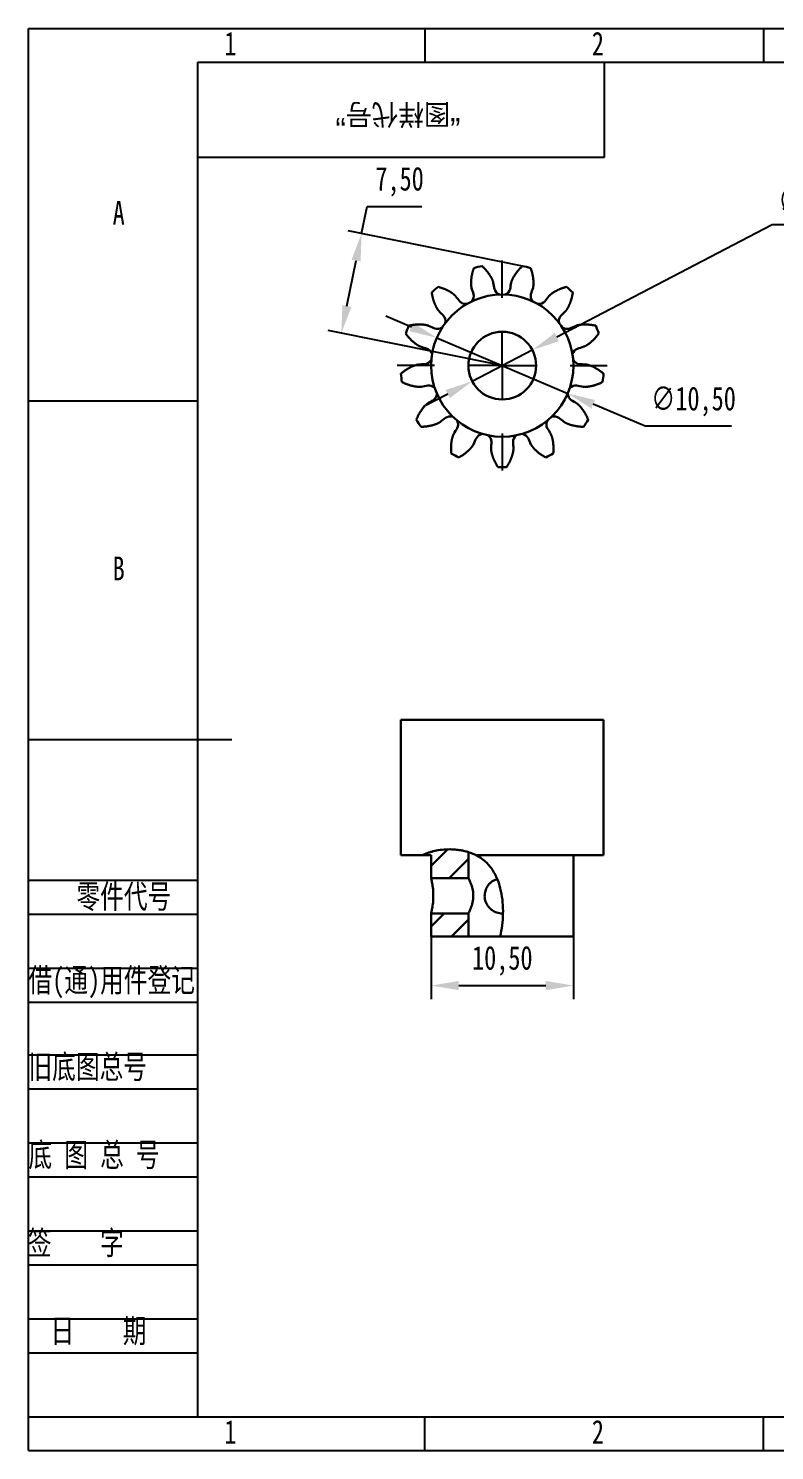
# Model space of a CAD drawing. Header units: millimetres. Extents: x 0 to 297, y 0 to 210.
# Drawn here: x 0 to 110.1, y 0 to 210 of the extents above; entities that cross this region are included whole.
import ezdxf

# ---------------------------------------------------------------- set-up
doc = ezdxf.new("R2010")
doc.units = ezdxf.units.MM
doc.header["$PDSIZE"] = -1
doc.layers.add('图框', color=7, linetype='Continuous')
doc.layers.add('粗实线层', color=7, linetype='Continuous', lineweight=25)
doc.styles.add('SLDTEXTSTYLE0', font='txt.shx', dxfattribs={"bigfont": 'bigfont'})
doc.styles.add('SLDTEXTSTYLE1', font='hyswlongfangsong.ttf', dxfattribs={"bigfont": 'bigfont'})
doc.styles.add('SLDTEXTSTYLE2', font='hyswlongfangsong.ttf')
doc.styles.get("Standard").update_dxf_attribs({"font": 'hyswlongfangsong.ttf'})
doc.dimstyles.new('ISO-25', dxfattribs={"dimtxt": 2.5, "dimasz": 2.5, "dimexe": 1.25, "dimexo": 0.625, "dimtad": 1, "dimtxsty": 'STANDARD', "dimcen": 2.5, "dimadec": 0, "dimazin": 0, "dimtfac": 1, "dimtmove": 0, "dimatfit": 3, "dimfxl": 1, "dimarcsym": 0})

# ---------------------------------------------------------------- blocks, each defined once
blk = doc.blocks.new('SW_CENTERMARKSYMBOL_0')
at = {"layer": '图框', "color": 0}
for p, q in [((0, 10), (0, 15.5)), ((0, 0), (0, 5)), ((-10, 0), (-15.5, 0)), ((0, 0), (-5, 0)), ((0, 0), (0, -5)), ((0, 0), (5, 0)), ((10, 0), (15.5, 0)), ((0, -10), (0, -15.5))]:
    blk.add_line(p, q, dxfattribs=at)
blk = doc.blocks.new('*D4')
at = {"color": 0, "lineweight": -2, "transparency": 16777216}
for p, q in [((56.51, 165.91), (52.75, 167.51)), ((60.26, 164.32), (79.59, 156.1)), ((91.01, 151.25), (83.34, 154.51)), ((103.76, 151.25), (91.01, 151.25))]:
    blk.add_line(p, q, dxfattribs=at)
at = {"color": 0, "transparency": 16777216}
for points in [[(56.77, 166.54), (56.24, 165.29), (60.26, 164.32)], [(83.61, 155.13), (83.08, 153.88), (79.59, 156.1)]]:
    blk.add_solid(points, dxfattribs=at)
at = {"layer": 'Defpoints', "color": 0, "transparency": 16777216}
for p in [(60.26, 164.32), (79.59, 156.1)]:
    blk.add_point(p, dxfattribs=at)
at = {"color": 0, "transparency": 16777216, "insert": (98.15, 154.9), "char_height": 3.5, "attachment_point": 5}
blk.add_mtext('∅10,50', dxfattribs=at)
blk = doc.blocks.new('*D5')
at = {"color": 0, "lineweight": -2, "transparency": 16777216}
for p, q in [((49.16, 179.72), (49.97, 183.71)), ((49.97, 183.71), (58.06, 183.71)), ((72.9, 174.91), (47.2, 180.11)), ((46.99, 169.01), (48.35, 175.72)), ((69.93, 160.21), (44.22, 165.41))]:
    blk.add_line(p, q, dxfattribs=at)
at = {"color": 0, "transparency": 16777216}
for points in [[(47.68, 175.85), (49.02, 175.58), (49.16, 179.72)], [(46.33, 169.15), (47.66, 168.88), (46.18, 165.01)]]:
    blk.add_solid(points, dxfattribs=at)
at = {"layer": 'Defpoints', "color": 0, "transparency": 16777216}
for p in [(49.16, 179.72), (72.9, 174.91), (69.93, 160.21)]:
    blk.add_point(p, dxfattribs=at)
at = {"color": 0, "transparency": 16777216, "insert": (54.77, 187.36), "char_height": 3.5, "attachment_point": 5}
blk.add_mtext('7,50', dxfattribs=at)
blk = doc.blocks.new('*D6')
at = {"color": 0, "lineweight": -2, "transparency": 16777216}
for p, q in [((59.43, 75.92), (59.43, 66.66)), ((80.43, 75.92), (80.43, 66.66)), ((63.51, 68.66), (76.35, 68.66))]:
    blk.add_line(p, q, dxfattribs=at)
at = {"color": 0, "transparency": 16777216}
for points in [[(63.51, 69.34), (63.51, 67.98), (59.43, 68.66)], [(76.35, 69.34), (76.35, 67.98), (80.43, 68.66)]]:
    blk.add_solid(points, dxfattribs=at)
at = {"layer": 'Defpoints', "color": 0, "transparency": 16777216}
for p in [(59.43, 75.92), (80.43, 75.92), (80.43, 68.66)]:
    blk.add_point(p, dxfattribs=at)
at = {"color": 0, "transparency": 16777216, "insert": (69.93, 72.31), "char_height": 3.5, "attachment_point": 5}
blk.add_mtext('10,50', dxfattribs=at)
blk = doc.blocks.new('*D10')
at = {"color": 0, "lineweight": -2, "transparency": 16777216}
for p, q in [((109.74, 180.98), (77.98, 164.41)), ((115.42, 180.98), (109.74, 180.98)), ((65.49, 157.9), (74.36, 162.52)), ((61.88, 156.01), (58.26, 154.12))]:
    blk.add_line(p, q, dxfattribs=at)
at = {"color": 0, "transparency": 16777216}
for points in [[(77.66, 165.01), (78.29, 163.81), (74.36, 162.52)], [(61.56, 156.61), (62.19, 155.41), (65.49, 157.9)]]:
    blk.add_solid(points, dxfattribs=at)
at = {"layer": 'Defpoints', "color": 0, "transparency": 16777216}
for p in [(74.36, 162.52), (65.49, 157.9)]:
    blk.add_point(p, dxfattribs=at)
at = {"color": 0, "transparency": 16777216, "insert": (113.34, 184.63), "char_height": 3.5, "attachment_point": 5}
blk.add_mtext('∅5', dxfattribs=at)

msp = doc.modelspace()

# ---------------------------------------------------------------- hatches: boundary and pattern name
at = {"layer": '图框', "linetype": 'Continuous', "lineweight": 30}
h = msp.add_hatch(dxfattribs=at)
h.set_pattern_fill('ANSI31', color=256, style=0)
edge = h.paths.add_edge_path(flags=0)
edge.add_line((59.426, 87.919), (59.426, 84.519))
edge.add_line((59.426, 84.519), (64.926, 84.519))
edge.add_line((64.926, 84.519), (64.926, 88.371))
edge.add_spline(control_points=[(64.926, 88.371), (62.733, 89.064), (60.121, 88.863), (58.118, 87.919)], knot_values=[0.8009392, 0.8009392, 0.8009392, 0.8009392, 0.9284516, 0.9284516, 0.9284516, 0.9284516], weights=[1, 1, 1, 1], degree=3, periodic=0)
edge.add_line((58.118, 87.919), (59.426, 87.919))
h = msp.add_hatch(dxfattribs=at)
h.set_pattern_fill('ANSI31', color=256, style=0)
h.paths.add_polyline_path([(64.926, 75.919), (64.926, 79.319), (59.426, 79.319), (59.426, 75.919)], flags=0)

# ---------------------------------------------------------------- linework, layer by layer
at = {"color": 7, "linetype": 'Continuous', "lineweight": 30}
for p, q in [((54.972, 107.919), (54.972, 87.919)), ((56.136, 107.919), (55.689, 107.919)), ((60.459, 107.919), (59.516, 107.919)), ((64.69, 107.919), (65.319, 107.919)), ((66.95, 107.919), (65.728, 107.919)), ((69.519, 107.919), (70.332, 107.919)), ((74.123, 107.919), (72.901, 107.919)), ((74.532, 107.919), (75.161, 107.919)), ((80.335, 107.919), (79.392, 107.919)), ((84.162, 107.919), (83.715, 107.919)), ((84.879, 87.919), (84.879, 107.919)), ((64.926, 84.519), (64.926, 88.371)), ((56.136, 87.919), (55.689, 87.919)), ((59.426, 87.919), (58.118, 87.919)), ((59.426, 84.519), (59.426, 87.919)), ((66.95, 87.919), (66.04, 87.919)), ((74.123, 87.919), (72.901, 87.919)), ((80.335, 87.919), (79.392, 87.919)), ((80.426, 75.919), (80.426, 87.919)), ((84.162, 87.919), (83.715, 87.919)), ((59.426, 84.519), (64.926, 84.519)), ((59.426, 75.919), (59.426, 79.319)), ((64.926, 79.319), (59.426, 79.319)), ((64.926, 75.919), (64.926, 79.319)), ((64.926, 75.919), (59.426, 75.919)), ((64.926, 75.919), (69.6, 75.919)), ((80.426, 75.919), (69.6, 75.919))]:
    msp.add_line(p, q, dxfattribs=at)
at = {"lineweight": 30}
msp.add_line((69.519, 87.919), (80.426, 87.919), dxfattribs=at)
at = {"color": 7, "linetype": 'Continuous', "lineweight": 30}
for radius in [10.5, 5]:
    msp.add_circle((69.926, 160.209), radius, dxfattribs=at)
for start, end in [(101.44035, 106.25196), (73.74804, 78.55965), (129.13266, 133.94427), (46.05573, 50.86734), (156.82497, 161.63657), (18.36343, 23.17503), (184.51727, 189.32888), (350.67112, 355.48273), (212.20958, 217.02119), (322.97881, 327.79042), (239.90189, 244.7135), (295.2865, 300.09811), (267.5942, 272.4058)]:
    msp.add_arc((69.926, 160.209), 15, start, end, dxfattribs=at)
for points, knots in [([(65.41, 169.688), (66.034, 170.475), (65.521, 171.068), (65.376, 171.759), (65.368, 171.805), (65.359, 171.855), (65.351, 171.911), (65.343, 171.972), (65.336, 172.037), (65.33, 172.108), (65.325, 172.183), (65.321, 172.264), (65.319, 172.349), (65.319, 172.44), (65.32, 172.535), (65.323, 172.635), (65.329, 172.74), (65.337, 172.85), (65.347, 172.964), (65.361, 173.083), (65.377, 173.207), (65.397, 173.335), (65.42, 173.467), (65.447, 173.604), (65.478, 173.745), (65.512, 173.89), (65.551, 174.039), (65.593, 174.192), (65.641, 174.348), (65.686, 174.488), (65.716, 174.575), (65.728, 174.609)], [0, 0, 0, 0, 0.21912322, 0.22360647, 0.22861716, 0.23415529, 0.24022087, 0.24681388, 0.25393434, 0.26158224, 0.26975758, 0.27846036, 0.28769058, 0.29744825, 0.30773335, 0.3185459, 0.32988588, 0.34175331, 0.35414818, 0.36707049, 0.38052024, 0.39449744, 0.40900207, 0.42403415, 0.43959366, 0.45568062, 0.47229502, 0.48943686, 0.50710615, 0.52530287, 0.53699367, 0.53699367, 0.53699367, 0.53699367]), ([(66.95, 174.911), (66.977, 174.886), (67.044, 174.823), (67.149, 174.72), (67.263, 174.603), (67.372, 174.488), (67.476, 174.374), (67.574, 174.261), (67.666, 174.151), (67.753, 174.042), (67.835, 173.936), (67.912, 173.831), (67.984, 173.73), (68.052, 173.631), (68.114, 173.534), (68.172, 173.441), (68.226, 173.351), (68.275, 173.264), (68.321, 173.18), (68.362, 173.099), (68.4, 173.023), (68.434, 172.95), (68.465, 172.88), (68.492, 172.815), (68.516, 172.754), (68.538, 172.696), (68.556, 172.643), (68.572, 172.595), (68.586, 172.55), (68.779, 171.871), (68.6, 171.108), (69.519, 170.701)], [0.46300633, 0.46300633, 0.46300633, 0.46300633, 0.47469713, 0.49289385, 0.51056314, 0.52770498, 0.54431938, 0.56040634, 0.57596585, 0.59099793, 0.60550256, 0.61947976, 0.63292951, 0.64585182, 0.65824669, 0.67011412, 0.6814541, 0.69226665, 0.70255175, 0.71230942, 0.72153964, 0.73024242, 0.73841776, 0.74606566, 0.75318612, 0.75977913, 0.76584471, 0.77138284, 0.77639353, 0.78087678, 1, 1, 1, 1]), ([(70.332, 170.701), (71.251, 171.108), (71.072, 171.871), (71.265, 172.55), (71.279, 172.595), (71.295, 172.643), (71.313, 172.696), (71.335, 172.754), (71.359, 172.815), (71.386, 172.88), (71.417, 172.95), (71.451, 173.023), (71.489, 173.099), (71.53, 173.18), (71.576, 173.264), (71.625, 173.351), (71.679, 173.441), (71.737, 173.534), (71.8, 173.631), (71.867, 173.73), (71.939, 173.831), (72.016, 173.936), (72.098, 174.042), (72.185, 174.151), (72.277, 174.261), (72.375, 174.374), (72.479, 174.488), (72.588, 174.603), (72.702, 174.72), (72.807, 174.823), (72.874, 174.886), (72.901, 174.911)], [0, 0, 0, 0, 0.21912322, 0.22360647, 0.22861716, 0.23415529, 0.24022087, 0.24681388, 0.25393434, 0.26158224, 0.26975758, 0.27846036, 0.28769058, 0.29744825, 0.30773335, 0.3185459, 0.32988588, 0.34175331, 0.35414818, 0.36707049, 0.38052024, 0.39449744, 0.40900207, 0.42403415, 0.43959366, 0.45568062, 0.47229502, 0.48943686, 0.50710615, 0.52530287, 0.53699367, 0.53699367, 0.53699367, 0.53699367]), ([(74.123, 174.609), (74.135, 174.575), (74.165, 174.488), (74.21, 174.348), (74.258, 174.192), (74.301, 174.039), (74.339, 173.89), (74.373, 173.745), (74.404, 173.604), (74.431, 173.467), (74.454, 173.335), (74.474, 173.207), (74.49, 173.083), (74.504, 172.964), (74.514, 172.85), (74.522, 172.74), (74.528, 172.635), (74.531, 172.535), (74.532, 172.44), (74.532, 172.349), (74.53, 172.264), (74.526, 172.183), (74.521, 172.108), (74.515, 172.037), (74.508, 171.972), (74.5, 171.911), (74.492, 171.855), (74.483, 171.805), (74.475, 171.759), (74.33, 171.068), (73.817, 170.475), (74.441, 169.688)], [0.46300633, 0.46300633, 0.46300633, 0.46300633, 0.47469713, 0.49289385, 0.51056314, 0.52770498, 0.54431938, 0.56040634, 0.57596585, 0.59099793, 0.60550256, 0.61947976, 0.63292951, 0.64585182, 0.65824669, 0.67011412, 0.6814541, 0.69226665, 0.70255175, 0.71230942, 0.72153964, 0.73024242, 0.73841776, 0.74606566, 0.75318612, 0.75977913, 0.76584471, 0.77138284, 0.77639353, 0.78087678, 1, 1, 1, 1]), ([(61.522, 166.504), (61.709, 167.491), (60.979, 167.777), (60.53, 168.322), (60.501, 168.359), (60.47, 168.399), (60.437, 168.445), (60.402, 168.495), (60.365, 168.55), (60.327, 168.609), (60.287, 168.674), (60.247, 168.744), (60.205, 168.818), (60.162, 168.898), (60.119, 168.983), (60.075, 169.073), (60.032, 169.169), (59.988, 169.269), (59.944, 169.376), (59.901, 169.487), (59.858, 169.604), (59.816, 169.727), (59.775, 169.855), (59.735, 169.988), (59.697, 170.127), (59.66, 170.271), (59.625, 170.421), (59.591, 170.577), (59.561, 170.737), (59.536, 170.882), (59.521, 170.973), (59.516, 171.009)], [0, 0, 0, 0, 0.21912322, 0.22360647, 0.22861716, 0.23415529, 0.24022087, 0.24681388, 0.25393434, 0.26158224, 0.26975758, 0.27846036, 0.28769058, 0.29744825, 0.30773335, 0.3185459, 0.32988588, 0.34175331, 0.35414818, 0.36707049, 0.38052024, 0.39449744, 0.40900207, 0.42403415, 0.43959366, 0.45568062, 0.47229502, 0.48943686, 0.50710615, 0.52530287, 0.53699367, 0.53699367, 0.53699367, 0.53699367]), ([(60.459, 171.844), (60.494, 171.835), (60.582, 171.809), (60.723, 171.767), (60.879, 171.717), (61.029, 171.666), (61.174, 171.613), (61.313, 171.559), (61.446, 171.504), (61.573, 171.448), (61.696, 171.392), (61.812, 171.335), (61.923, 171.279), (62.029, 171.222), (62.129, 171.166), (62.224, 171.111), (62.313, 171.056), (62.397, 171.001), (62.477, 170.948), (62.551, 170.896), (62.62, 170.846), (62.684, 170.797), (62.743, 170.75), (62.798, 170.705), (62.848, 170.662), (62.893, 170.621), (62.934, 170.583), (62.971, 170.547), (63.004, 170.514), (63.49, 170.002), (63.687, 169.244), (64.69, 169.31)], [0.46300633, 0.46300633, 0.46300633, 0.46300633, 0.47469713, 0.49289385, 0.51056314, 0.52770498, 0.54431938, 0.56040634, 0.57596585, 0.59099793, 0.60550256, 0.61947976, 0.63292951, 0.64585182, 0.65824669, 0.67011412, 0.6814541, 0.69226665, 0.70255175, 0.71230942, 0.72153964, 0.73024242, 0.73841776, 0.74606566, 0.75318612, 0.75977913, 0.76584471, 0.77138284, 0.77639353, 0.78087678, 1, 1, 1, 1]), ([(75.161, 169.31), (76.164, 169.244), (76.361, 170.002), (76.847, 170.514), (76.88, 170.547), (76.917, 170.583), (76.958, 170.621), (77.003, 170.662), (77.053, 170.705), (77.108, 170.75), (77.167, 170.797), (77.231, 170.846), (77.3, 170.896), (77.374, 170.948), (77.454, 171.001), (77.538, 171.056), (77.627, 171.111), (77.722, 171.166), (77.822, 171.222), (77.928, 171.279), (78.039, 171.335), (78.155, 171.392), (78.278, 171.448), (78.405, 171.504), (78.538, 171.559), (78.677, 171.613), (78.822, 171.666), (78.972, 171.717), (79.128, 171.767), (79.269, 171.809), (79.357, 171.835), (79.392, 171.844)], [0, 0, 0, 0, 0.21912322, 0.22360647, 0.22861716, 0.23415529, 0.24022087, 0.24681388, 0.25393434, 0.26158224, 0.26975758, 0.27846036, 0.28769058, 0.29744825, 0.30773335, 0.3185459, 0.32988588, 0.34175331, 0.35414818, 0.36707049, 0.38052024, 0.39449744, 0.40900207, 0.42403415, 0.43959366, 0.45568062, 0.47229502, 0.48943686, 0.50710615, 0.52530287, 0.53699367, 0.53699367, 0.53699367, 0.53699367]), ([(80.335, 171.009), (80.33, 170.973), (80.315, 170.882), (80.291, 170.737), (80.26, 170.577), (80.226, 170.421), (80.191, 170.271), (80.154, 170.127), (80.116, 169.988), (80.076, 169.855), (80.035, 169.727), (79.993, 169.604), (79.95, 169.487), (79.907, 169.376), (79.863, 169.269), (79.819, 169.169), (79.776, 169.073), (79.732, 168.983), (79.689, 168.898), (79.646, 168.818), (79.604, 168.744), (79.564, 168.674), (79.524, 168.609), (79.486, 168.55), (79.449, 168.495), (79.414, 168.445), (79.381, 168.399), (79.35, 168.359), (79.321, 168.322), (78.872, 167.777), (78.142, 167.491), (78.329, 166.504)], [0.46300633, 0.46300633, 0.46300633, 0.46300633, 0.47469713, 0.49289385, 0.51056314, 0.52770498, 0.54431938, 0.56040634, 0.57596585, 0.59099793, 0.60550256, 0.61947976, 0.63292951, 0.64585182, 0.65824669, 0.67011412, 0.6814541, 0.69226665, 0.70255175, 0.71230942, 0.72153964, 0.73024242, 0.73841776, 0.74606566, 0.75318612, 0.75977913, 0.76584471, 0.77138284, 0.77639353, 0.78087678, 1, 1, 1, 1]), ([(56.136, 166.112), (56.171, 166.12), (56.261, 166.139), (56.406, 166.167), (56.567, 166.195), (56.724, 166.219), (56.876, 166.239), (57.025, 166.256), (57.168, 166.269), (57.307, 166.279), (57.441, 166.286), (57.571, 166.29), (57.695, 166.292), (57.815, 166.291), (57.93, 166.288), (58.04, 166.283), (58.144, 166.275), (58.244, 166.267), (58.339, 166.256), (58.429, 166.245), (58.513, 166.232), (58.593, 166.219), (58.667, 166.205), (58.736, 166.19), (58.801, 166.175), (58.86, 166.16), (58.914, 166.145), (58.963, 166.131), (59.008, 166.117), (59.676, 165.89), (60.203, 165.309), (61.06, 165.834)], [0.46300633, 0.46300633, 0.46300633, 0.46300633, 0.47469713, 0.49289385, 0.51056314, 0.52770498, 0.54431938, 0.56040634, 0.57596585, 0.59099793, 0.60550256, 0.61947976, 0.63292951, 0.64585182, 0.65824669, 0.67011412, 0.6814541, 0.69226665, 0.70255175, 0.71230942, 0.72153964, 0.73024242, 0.73841776, 0.74606566, 0.75318612, 0.75977913, 0.76584471, 0.77138284, 0.77639353, 0.78087678, 1, 1, 1, 1]), ([(78.791, 165.834), (79.648, 165.309), (80.175, 165.89), (80.843, 166.117), (80.888, 166.131), (80.937, 166.145), (80.991, 166.16), (81.05, 166.175), (81.115, 166.19), (81.184, 166.205), (81.258, 166.219), (81.338, 166.232), (81.422, 166.245), (81.512, 166.256), (81.607, 166.267), (81.707, 166.275), (81.811, 166.283), (81.921, 166.288), (82.036, 166.291), (82.156, 166.292), (82.28, 166.29), (82.41, 166.286), (82.544, 166.279), (82.683, 166.269), (82.826, 166.256), (82.975, 166.239), (83.127, 166.219), (83.284, 166.195), (83.445, 166.167), (83.59, 166.139), (83.68, 166.12), (83.715, 166.112)], [0, 0, 0, 0, 0.21912322, 0.22360647, 0.22861716, 0.23415529, 0.24022087, 0.24681388, 0.25393434, 0.26158224, 0.26975758, 0.27846036, 0.28769058, 0.29744825, 0.30773335, 0.3185459, 0.32988588, 0.34175331, 0.35414818, 0.36707049, 0.38052024, 0.39449744, 0.40900207, 0.42403415, 0.43959366, 0.45568062, 0.47229502, 0.48943686, 0.50710615, 0.52530287, 0.53699367, 0.53699367, 0.53699367, 0.53699367]), ([(59.559, 161.877), (59.266, 162.838), (58.486, 162.753), (57.836, 163.026), (57.793, 163.045), (57.747, 163.067), (57.696, 163.092), (57.642, 163.12), (57.584, 163.151), (57.522, 163.186), (57.457, 163.225), (57.389, 163.268), (57.317, 163.315), (57.243, 163.365), (57.165, 163.421), (57.084, 163.48), (57.001, 163.544), (56.915, 163.613), (56.827, 163.687), (56.737, 163.766), (56.645, 163.849), (56.551, 163.938), (56.455, 164.033), (56.358, 164.132), (56.259, 164.237), (56.159, 164.348), (56.059, 164.464), (55.957, 164.587), (55.855, 164.715), (55.766, 164.831), (55.711, 164.905), (55.689, 164.934)], [0, 0, 0, 0, 0.21912322, 0.22360647, 0.22861716, 0.23415529, 0.24022087, 0.24681388, 0.25393434, 0.26158224, 0.26975758, 0.27846036, 0.28769058, 0.29744825, 0.30773335, 0.3185459, 0.32988588, 0.34175331, 0.35414818, 0.36707049, 0.38052024, 0.39449744, 0.40900207, 0.42403415, 0.43959366, 0.45568062, 0.47229502, 0.48943686, 0.50710615, 0.52530287, 0.53699367, 0.53699367, 0.53699367, 0.53699367]), ([(84.162, 164.934), (84.14, 164.905), (84.085, 164.831), (83.996, 164.715), (83.894, 164.587), (83.792, 164.464), (83.692, 164.348), (83.592, 164.237), (83.493, 164.132), (83.396, 164.033), (83.3, 163.938), (83.206, 163.849), (83.114, 163.766), (83.024, 163.687), (82.936, 163.613), (82.85, 163.544), (82.767, 163.48), (82.686, 163.421), (82.609, 163.365), (82.534, 163.315), (82.462, 163.268), (82.394, 163.225), (82.329, 163.186), (82.267, 163.151), (82.209, 163.12), (82.155, 163.092), (82.104, 163.067), (82.058, 163.045), (82.015, 163.026), (81.365, 162.753), (80.585, 162.838), (80.292, 161.877)], [0.46300633, 0.46300633, 0.46300633, 0.46300633, 0.47469713, 0.49289385, 0.51056314, 0.52770498, 0.54431938, 0.56040634, 0.57596585, 0.59099793, 0.60550256, 0.61947976, 0.63292951, 0.64585182, 0.65824669, 0.67011412, 0.6814541, 0.69226665, 0.70255175, 0.71230942, 0.72153964, 0.73024242, 0.73841776, 0.74606566, 0.75318612, 0.75977913, 0.76584471, 0.77138284, 0.77639353, 0.78087678, 1, 1, 1, 1]), ([(54.972, 159.027), (55, 159.051), (55.071, 159.109), (55.185, 159.201), (55.315, 159.301), (55.443, 159.395), (55.569, 159.484), (55.692, 159.568), (55.813, 159.646), (55.931, 159.72), (56.047, 159.788), (56.16, 159.852), (56.269, 159.911), (56.376, 159.966), (56.479, 160.017), (56.578, 160.063), (56.675, 160.106), (56.767, 160.144), (56.856, 160.179), (56.94, 160.211), (57.021, 160.239), (57.098, 160.264), (57.17, 160.286), (57.238, 160.305), (57.302, 160.322), (57.362, 160.336), (57.417, 160.348), (57.467, 160.358), (57.513, 160.366), (58.21, 160.476), (58.946, 160.207), (59.461, 161.07)], [0.46300633, 0.46300633, 0.46300633, 0.46300633, 0.47469713, 0.49289385, 0.51056314, 0.52770498, 0.54431938, 0.56040634, 0.57596585, 0.59099793, 0.60550256, 0.61947976, 0.63292951, 0.64585182, 0.65824669, 0.67011412, 0.6814541, 0.69226665, 0.70255175, 0.71230942, 0.72153964, 0.73024242, 0.73841776, 0.74606566, 0.75318612, 0.75977913, 0.76584471, 0.77138284, 0.77639353, 0.78087678, 1, 1, 1, 1]), ([(80.39, 161.07), (80.905, 160.207), (81.641, 160.476), (82.338, 160.366), (82.384, 160.358), (82.434, 160.348), (82.489, 160.336), (82.549, 160.322), (82.613, 160.305), (82.681, 160.286), (82.753, 160.264), (82.83, 160.239), (82.911, 160.211), (82.995, 160.179), (83.084, 160.144), (83.176, 160.106), (83.273, 160.063), (83.372, 160.017), (83.475, 159.966), (83.582, 159.911), (83.691, 159.852), (83.804, 159.788), (83.92, 159.72), (84.038, 159.646), (84.159, 159.568), (84.282, 159.484), (84.408, 159.395), (84.536, 159.301), (84.666, 159.201), (84.78, 159.109), (84.851, 159.051), (84.879, 159.027)], [0, 0, 0, 0, 0.21912322, 0.22360647, 0.22861716, 0.23415529, 0.24022087, 0.24681388, 0.25393434, 0.26158224, 0.26975758, 0.27846036, 0.28769058, 0.29744825, 0.30773335, 0.3185459, 0.32988588, 0.34175331, 0.35414818, 0.36707049, 0.38052024, 0.39449744, 0.40900207, 0.42403415, 0.43959366, 0.45568062, 0.47229502, 0.48943686, 0.50710615, 0.52530287, 0.53699367, 0.53699367, 0.53699367, 0.53699367]), ([(59.971, 156.868), (59.265, 157.583), (58.614, 157.146), (57.911, 157.085), (57.865, 157.082), (57.813, 157.08), (57.757, 157.078), (57.696, 157.078), (57.63, 157.079), (57.559, 157.081), (57.484, 157.085), (57.403, 157.091), (57.318, 157.099), (57.228, 157.11), (57.134, 157.122), (57.035, 157.138), (56.931, 157.156), (56.824, 157.177), (56.711, 157.202), (56.595, 157.229), (56.474, 157.261), (56.35, 157.296), (56.221, 157.335), (56.089, 157.378), (55.952, 157.425), (55.813, 157.476), (55.669, 157.533), (55.523, 157.594), (55.373, 157.659), (55.239, 157.721), (55.156, 157.761), (55.124, 157.777)], [0, 0, 0, 0, 0.21912322, 0.22360647, 0.22861716, 0.23415529, 0.24022087, 0.24681388, 0.25393434, 0.26158224, 0.26975758, 0.27846036, 0.28769058, 0.29744825, 0.30773335, 0.3185459, 0.32988588, 0.34175331, 0.35414818, 0.36707049, 0.38052024, 0.39449744, 0.40900207, 0.42403415, 0.43959366, 0.45568062, 0.47229502, 0.48943686, 0.50710615, 0.52530287, 0.53699367, 0.53699367, 0.53699367, 0.53699367]), ([(84.727, 157.777), (84.695, 157.761), (84.612, 157.721), (84.478, 157.659), (84.328, 157.594), (84.182, 157.533), (84.039, 157.476), (83.899, 157.425), (83.763, 157.378), (83.63, 157.335), (83.501, 157.296), (83.377, 157.261), (83.256, 157.229), (83.14, 157.202), (83.027, 157.177), (82.92, 157.156), (82.816, 157.138), (82.717, 157.122), (82.623, 157.11), (82.533, 157.099), (82.448, 157.091), (82.367, 157.085), (82.292, 157.081), (82.221, 157.079), (82.155, 157.078), (82.094, 157.078), (82.038, 157.08), (81.986, 157.082), (81.94, 157.085), (81.237, 157.146), (80.586, 157.583), (79.88, 156.868)], [0.46300633, 0.46300633, 0.46300633, 0.46300633, 0.47469713, 0.49289385, 0.51056314, 0.52770498, 0.54431938, 0.56040634, 0.57596585, 0.59099793, 0.60550256, 0.61947976, 0.63292951, 0.64585182, 0.65824669, 0.67011412, 0.6814541, 0.69226665, 0.70255175, 0.71230942, 0.72153964, 0.73024242, 0.73841776, 0.74606566, 0.75318612, 0.75977913, 0.76584471, 0.77138284, 0.77639353, 0.78087678, 1, 1, 1, 1]), ([(57.234, 152.214), (57.248, 152.247), (57.283, 152.332), (57.342, 152.467), (57.411, 152.615), (57.48, 152.758), (57.55, 152.895), (57.62, 153.027), (57.691, 153.152), (57.762, 153.272), (57.832, 153.387), (57.902, 153.496), (57.972, 153.599), (58.04, 153.697), (58.108, 153.79), (58.175, 153.877), (58.24, 153.959), (58.304, 154.037), (58.366, 154.109), (58.427, 154.176), (58.485, 154.238), (58.542, 154.296), (58.595, 154.349), (58.647, 154.398), (58.696, 154.443), (58.742, 154.483), (58.785, 154.519), (58.824, 154.551), (58.861, 154.58), (59.428, 155.001), (60.205, 155.105), (60.259, 156.108)], [0.46300633, 0.46300633, 0.46300633, 0.46300633, 0.47469713, 0.49289385, 0.51056314, 0.52770498, 0.54431938, 0.56040634, 0.57596585, 0.59099793, 0.60550256, 0.61947976, 0.63292951, 0.64585182, 0.65824669, 0.67011412, 0.6814541, 0.69226665, 0.70255175, 0.71230942, 0.72153964, 0.73024242, 0.73841776, 0.74606566, 0.75318612, 0.75977913, 0.76584471, 0.77138284, 0.77639353, 0.78087678, 1, 1, 1, 1]), ([(79.592, 156.108), (79.646, 155.105), (80.423, 155.001), (80.99, 154.58), (81.027, 154.551), (81.066, 154.519), (81.109, 154.483), (81.155, 154.443), (81.204, 154.398), (81.256, 154.349), (81.309, 154.296), (81.366, 154.238), (81.424, 154.176), (81.485, 154.109), (81.547, 154.037), (81.611, 153.959), (81.676, 153.877), (81.743, 153.79), (81.811, 153.697), (81.879, 153.599), (81.949, 153.496), (82.019, 153.387), (82.089, 153.272), (82.16, 153.152), (82.231, 153.027), (82.301, 152.895), (82.371, 152.758), (82.44, 152.615), (82.509, 152.467), (82.568, 152.332), (82.603, 152.247), (82.617, 152.214)], [0, 0, 0, 0, 0.21912322, 0.22360647, 0.22861716, 0.23415529, 0.24022087, 0.24681388, 0.25393434, 0.26158224, 0.26975758, 0.27846036, 0.28769058, 0.29744825, 0.30773335, 0.3185459, 0.32988588, 0.34175331, 0.35414818, 0.36707049, 0.38052024, 0.39449744, 0.40900207, 0.42403415, 0.43959366, 0.45568062, 0.47229502, 0.48943686, 0.50710615, 0.52530287, 0.53699367, 0.53699367, 0.53699367, 0.53699367]), ([(62.664, 152.625), (61.706, 152.93), (61.334, 152.24), (60.739, 151.86), (60.699, 151.835), (60.655, 151.809), (60.606, 151.782), (60.552, 151.753), (60.493, 151.724), (60.429, 151.693), (60.36, 151.661), (60.286, 151.629), (60.207, 151.597), (60.123, 151.564), (60.033, 151.531), (59.939, 151.499), (59.839, 151.467), (59.733, 151.436), (59.622, 151.405), (59.506, 151.376), (59.385, 151.347), (59.258, 151.32), (59.126, 151.295), (58.989, 151.272), (58.847, 151.25), (58.699, 151.231), (58.546, 151.214), (58.388, 151.2), (58.224, 151.188), (58.078, 151.181), (57.985, 151.178), (57.949, 151.177)], [0, 0, 0, 0, 0.21912322, 0.22360647, 0.22861716, 0.23415529, 0.24022087, 0.24681388, 0.25393434, 0.26158224, 0.26975758, 0.27846036, 0.28769058, 0.29744825, 0.30773335, 0.3185459, 0.32988588, 0.34175331, 0.35414818, 0.36707049, 0.38052024, 0.39449744, 0.40900207, 0.42403415, 0.43959366, 0.45568062, 0.47229502, 0.48943686, 0.50710615, 0.52530287, 0.53699367, 0.53699367, 0.53699367, 0.53699367]), ([(62.403, 147.231), (62.4, 147.267), (62.392, 147.359), (62.381, 147.506), (62.373, 147.669), (62.368, 147.828), (62.366, 147.982), (62.367, 148.131), (62.372, 148.275), (62.378, 148.414), (62.388, 148.548), (62.399, 148.677), (62.413, 148.801), (62.428, 148.92), (62.445, 149.033), (62.463, 149.142), (62.483, 149.245), (62.504, 149.343), (62.525, 149.436), (62.548, 149.523), (62.57, 149.606), (62.593, 149.683), (62.616, 149.755), (62.639, 149.822), (62.662, 149.884), (62.684, 149.941), (62.705, 149.993), (62.725, 150.04), (62.744, 150.083), (63.05, 150.719), (63.69, 151.172), (63.272, 152.086)], [0.46300633, 0.46300633, 0.46300633, 0.46300633, 0.47469713, 0.49289385, 0.51056314, 0.52770498, 0.54431938, 0.56040634, 0.57596585, 0.59099793, 0.60550256, 0.61947976, 0.63292951, 0.64585182, 0.65824669, 0.67011412, 0.6814541, 0.69226665, 0.70255175, 0.71230942, 0.72153964, 0.73024242, 0.73841776, 0.74606566, 0.75318612, 0.75977913, 0.76584471, 0.77138284, 0.77639353, 0.78087678, 1, 1, 1, 1]), ([(76.579, 152.086), (76.161, 151.172), (76.801, 150.719), (77.107, 150.083), (77.126, 150.04), (77.146, 149.993), (77.167, 149.941), (77.189, 149.884), (77.212, 149.822), (77.235, 149.755), (77.258, 149.683), (77.281, 149.606), (77.303, 149.523), (77.326, 149.436), (77.347, 149.343), (77.368, 149.245), (77.388, 149.142), (77.406, 149.033), (77.423, 148.92), (77.438, 148.801), (77.452, 148.677), (77.463, 148.548), (77.473, 148.414), (77.479, 148.275), (77.484, 148.131), (77.485, 147.982), (77.483, 147.828), (77.478, 147.669), (77.47, 147.506), (77.459, 147.359), (77.451, 147.267), (77.448, 147.231)], [0, 0, 0, 0, 0.21912322, 0.22360647, 0.22861716, 0.23415529, 0.24022087, 0.24681388, 0.25393434, 0.26158224, 0.26975758, 0.27846036, 0.28769058, 0.29744825, 0.30773335, 0.3185459, 0.32988588, 0.34175331, 0.35414818, 0.36707049, 0.38052024, 0.39449744, 0.40900207, 0.42403415, 0.43959366, 0.45568062, 0.47229502, 0.48943686, 0.50710615, 0.52530287, 0.53699367, 0.53699367, 0.53699367, 0.53699367]), ([(81.902, 151.177), (81.866, 151.178), (81.773, 151.181), (81.627, 151.188), (81.463, 151.2), (81.305, 151.214), (81.152, 151.231), (81.004, 151.25), (80.862, 151.272), (80.725, 151.295), (80.593, 151.32), (80.466, 151.347), (80.345, 151.376), (80.229, 151.405), (80.118, 151.436), (80.012, 151.467), (79.912, 151.499), (79.818, 151.531), (79.728, 151.564), (79.644, 151.597), (79.565, 151.629), (79.491, 151.661), (79.422, 151.693), (79.358, 151.724), (79.299, 151.753), (79.245, 151.782), (79.196, 151.809), (79.152, 151.835), (79.112, 151.86), (78.517, 152.24), (78.145, 152.93), (77.187, 152.625)], [0.46300633, 0.46300633, 0.46300633, 0.46300633, 0.47469713, 0.49289385, 0.51056314, 0.52770498, 0.54431938, 0.56040634, 0.57596585, 0.59099793, 0.60550256, 0.61947976, 0.63292951, 0.64585182, 0.65824669, 0.67011412, 0.6814541, 0.69226665, 0.70255175, 0.71230942, 0.72153964, 0.73024242, 0.73841776, 0.74606566, 0.75318612, 0.75977913, 0.76584471, 0.77138284, 0.77639353, 0.78087678, 1, 1, 1, 1]), ([(67.02, 150.119), (66.03, 149.944), (66.021, 149.16), (65.671, 148.547), (65.647, 148.507), (65.62, 148.463), (65.589, 148.416), (65.555, 148.366), (65.517, 148.312), (65.475, 148.255), (65.428, 148.195), (65.378, 148.132), (65.323, 148.067), (65.263, 147.999), (65.199, 147.928), (65.13, 147.856), (65.056, 147.781), (64.978, 147.704), (64.894, 147.625), (64.805, 147.545), (64.711, 147.464), (64.611, 147.381), (64.506, 147.297), (64.395, 147.213), (64.279, 147.128), (64.157, 147.042), (64.029, 146.956), (63.896, 146.87), (63.757, 146.784), (63.63, 146.709), (63.55, 146.664), (63.518, 146.646)], [0, 0, 0, 0, 0.21912322, 0.22360647, 0.22861716, 0.23415529, 0.24022087, 0.24681388, 0.25393434, 0.26158224, 0.26975758, 0.27846036, 0.28769058, 0.29744825, 0.30773335, 0.3185459, 0.32988588, 0.34175331, 0.35414818, 0.36707049, 0.38052024, 0.39449744, 0.40900207, 0.42403415, 0.43959366, 0.45568062, 0.47229502, 0.48943686, 0.50710615, 0.52530287, 0.53699367, 0.53699367, 0.53699367, 0.53699367]), ([(69.296, 145.222), (69.276, 145.252), (69.226, 145.33), (69.149, 145.455), (69.066, 145.596), (68.987, 145.734), (68.914, 145.869), (68.846, 146.002), (68.783, 146.131), (68.724, 146.258), (68.67, 146.381), (68.62, 146.5), (68.575, 146.616), (68.533, 146.728), (68.495, 146.837), (68.461, 146.942), (68.431, 147.042), (68.404, 147.138), (68.379, 147.231), (68.358, 147.319), (68.34, 147.402), (68.325, 147.481), (68.311, 147.556), (68.3, 147.626), (68.292, 147.691), (68.285, 147.752), (68.279, 147.808), (68.275, 147.859), (68.273, 147.905), (68.248, 148.611), (68.604, 149.309), (67.809, 149.924)], [0.46300633, 0.46300633, 0.46300633, 0.46300633, 0.47469713, 0.49289385, 0.51056314, 0.52770498, 0.54431938, 0.56040634, 0.57596585, 0.59099793, 0.60550256, 0.61947976, 0.63292951, 0.64585182, 0.65824669, 0.67011412, 0.6814541, 0.69226665, 0.70255175, 0.71230942, 0.72153964, 0.73024242, 0.73841776, 0.74606566, 0.75318612, 0.75977913, 0.76584471, 0.77138284, 0.77639353, 0.78087678, 1, 1, 1, 1]), ([(72.042, 149.924), (71.247, 149.309), (71.603, 148.611), (71.578, 147.905), (71.576, 147.859), (71.572, 147.808), (71.566, 147.752), (71.559, 147.691), (71.551, 147.626), (71.54, 147.556), (71.526, 147.481), (71.511, 147.402), (71.493, 147.319), (71.472, 147.231), (71.448, 147.138), (71.42, 147.042), (71.39, 146.942), (71.356, 146.837), (71.318, 146.728), (71.276, 146.616), (71.231, 146.5), (71.181, 146.381), (71.127, 146.258), (71.068, 146.131), (71.005, 146.002), (70.937, 145.869), (70.864, 145.734), (70.786, 145.596), (70.702, 145.455), (70.625, 145.33), (70.575, 145.252), (70.555, 145.222)], [0, 0, 0, 0, 0.21912322, 0.22360647, 0.22861716, 0.23415529, 0.24022087, 0.24681388, 0.25393434, 0.26158224, 0.26975758, 0.27846036, 0.28769058, 0.29744825, 0.30773335, 0.3185459, 0.32988588, 0.34175331, 0.35414818, 0.36707049, 0.38052024, 0.39449744, 0.40900207, 0.42403415, 0.43959366, 0.45568062, 0.47229502, 0.48943686, 0.50710615, 0.52530287, 0.53699367, 0.53699367, 0.53699367, 0.53699367]), ([(76.333, 146.646), (76.301, 146.664), (76.221, 146.709), (76.094, 146.784), (75.955, 146.87), (75.822, 146.956), (75.694, 147.042), (75.572, 147.128), (75.456, 147.213), (75.345, 147.297), (75.24, 147.381), (75.14, 147.464), (75.046, 147.545), (74.957, 147.625), (74.873, 147.704), (74.795, 147.781), (74.721, 147.856), (74.652, 147.928), (74.588, 147.999), (74.528, 148.067), (74.473, 148.132), (74.423, 148.195), (74.376, 148.255), (74.334, 148.312), (74.296, 148.366), (74.262, 148.416), (74.231, 148.463), (74.204, 148.507), (74.18, 148.547), (73.83, 149.16), (73.821, 149.944), (72.831, 150.119)], [0.46300633, 0.46300633, 0.46300633, 0.46300633, 0.47469713, 0.49289385, 0.51056314, 0.52770498, 0.54431938, 0.56040634, 0.57596585, 0.59099793, 0.60550256, 0.61947976, 0.63292951, 0.64585182, 0.65824669, 0.67011412, 0.6814541, 0.69226665, 0.70255175, 0.71230942, 0.72153964, 0.73024242, 0.73841776, 0.74606566, 0.75318612, 0.75977913, 0.76584471, 0.77138284, 0.77639353, 0.78087678, 1, 1, 1, 1]), ([(55.646, 107.919), (55.508, 107.919), (55.275, 107.919), (55.06, 107.919), (54.972, 107.919)], [0, 0, 0, 0, 0.5913556, 1, 1, 1, 1]), ([(59.461, 107.919), (59.414, 107.919), (59.193, 107.919), (58.717, 107.919), (58.009, 107.919), (57.237, 107.919), (56.612, 107.919), (56.248, 107.919), (56.136, 107.919)], [0, 0, 0, 0, 0.0465747, 0.2169689, 0.4442018, 0.6715789, 0.899004, 1, 1, 1, 1]), ([(60.459, 107.919), (60.494, 107.919), (60.582, 107.919), (60.723, 107.919), (60.879, 107.919), (61.029, 107.919), (61.174, 107.919), (61.313, 107.919), (61.446, 107.919), (61.573, 107.919), (61.696, 107.919), (61.812, 107.919), (61.923, 107.919), (62.029, 107.919), (62.129, 107.919), (62.224, 107.919), (62.313, 107.919), (62.397, 107.919), (62.477, 107.919), (62.551, 107.919), (62.62, 107.919), (62.684, 107.919), (62.743, 107.919), (62.798, 107.919), (62.848, 107.919), (62.893, 107.919), (62.934, 107.919), (62.971, 107.919), (63.004, 107.919), (63.49, 107.919), (63.687, 107.919), (64.69, 107.919)], [0.46300633, 0.46300633, 0.46300633, 0.46300633, 0.47469713, 0.49289385, 0.51056314, 0.52770498, 0.54431938, 0.56040634, 0.57596585, 0.59099793, 0.60550256, 0.61947976, 0.63292951, 0.64585182, 0.65824669, 0.67011412, 0.6814541, 0.69226665, 0.70255175, 0.71230942, 0.72153964, 0.73024242, 0.73841776, 0.74606566, 0.75318612, 0.75977913, 0.76584471, 0.77138284, 0.77639353, 0.78087678, 1, 1, 1, 1]), ([(65.335, 107.919), (65.331, 107.919), (65.319, 107.919), (65.425, 107.919), (65.573, 107.919), (65.691, 107.919), (65.728, 107.919)], [0, 0, 0, 0, 0.154795, 0.5005684, 0.8464149, 1, 1, 1, 1]), ([(66.95, 107.919), (66.977, 107.919), (67.044, 107.919), (67.149, 107.919), (67.263, 107.919), (67.372, 107.919), (67.476, 107.919), (67.574, 107.919), (67.666, 107.919), (67.753, 107.919), (67.835, 107.919), (67.912, 107.919), (67.984, 107.919), (68.052, 107.919), (68.114, 107.919), (68.172, 107.919), (68.226, 107.919), (68.275, 107.919), (68.321, 107.919), (68.362, 107.919), (68.4, 107.919), (68.434, 107.919), (68.465, 107.919), (68.492, 107.919), (68.516, 107.919), (68.538, 107.919), (68.556, 107.919), (68.572, 107.919), (68.586, 107.919), (68.779, 107.919), (68.6, 107.919), (69.519, 107.919)], [0.46300633, 0.46300633, 0.46300633, 0.46300633, 0.47469713, 0.49289385, 0.51056314, 0.52770498, 0.54431938, 0.56040634, 0.57596585, 0.59099793, 0.60550256, 0.61947976, 0.63292951, 0.64585182, 0.65824669, 0.67011412, 0.6814541, 0.69226665, 0.70255175, 0.71230942, 0.72153964, 0.73024242, 0.73841776, 0.74606566, 0.75318612, 0.75977913, 0.76584471, 0.77138284, 0.77639353, 0.78087678, 1, 1, 1, 1]), ([(70.332, 107.919), (71.251, 107.919), (71.072, 107.919), (71.265, 107.919), (71.279, 107.919), (71.295, 107.919), (71.313, 107.919), (71.335, 107.919), (71.359, 107.919), (71.386, 107.919), (71.417, 107.919), (71.451, 107.919), (71.489, 107.919), (71.53, 107.919), (71.576, 107.919), (71.625, 107.919), (71.679, 107.919), (71.737, 107.919), (71.8, 107.919), (71.867, 107.919), (71.939, 107.919), (72.016, 107.919), (72.098, 107.919), (72.185, 107.919), (72.277, 107.919), (72.375, 107.919), (72.479, 107.919), (72.588, 107.919), (72.702, 107.919), (72.807, 107.919), (72.874, 107.919), (72.901, 107.919)], [0, 0, 0, 0, 0.21912322, 0.22360647, 0.22861716, 0.23415529, 0.24022087, 0.24681388, 0.25393434, 0.26158224, 0.26975758, 0.27846036, 0.28769058, 0.29744825, 0.30773335, 0.3185459, 0.32988588, 0.34175331, 0.35414818, 0.36707049, 0.38052024, 0.39449744, 0.40900207, 0.42403415, 0.43959366, 0.45568062, 0.47229502, 0.48943686, 0.50710615, 0.52530287, 0.53699367, 0.53699367, 0.53699367, 0.53699367]), ([(74.516, 107.919), (74.52, 107.919), (74.532, 107.919), (74.426, 107.919), (74.278, 107.919), (74.16, 107.919), (74.123, 107.919)], [0, 0, 0, 0, 0.154795, 0.5005684, 0.8464149, 1, 1, 1, 1]), ([(75.161, 107.919), (76.164, 107.919), (76.361, 107.919), (76.847, 107.919), (76.88, 107.919), (76.917, 107.919), (76.958, 107.919), (77.003, 107.919), (77.053, 107.919), (77.108, 107.919), (77.167, 107.919), (77.231, 107.919), (77.3, 107.919), (77.374, 107.919), (77.454, 107.919), (77.538, 107.919), (77.627, 107.919), (77.722, 107.919), (77.822, 107.919), (77.928, 107.919), (78.039, 107.919), (78.155, 107.919), (78.278, 107.919), (78.405, 107.919), (78.538, 107.919), (78.677, 107.919), (78.822, 107.919), (78.972, 107.919), (79.128, 107.919), (79.269, 107.919), (79.357, 107.919), (79.392, 107.919)], [0, 0, 0, 0, 0.21912322, 0.22360647, 0.22861716, 0.23415529, 0.24022087, 0.24681388, 0.25393434, 0.26158224, 0.26975758, 0.27846036, 0.28769058, 0.29744825, 0.30773335, 0.3185459, 0.32988588, 0.34175331, 0.35414818, 0.36707049, 0.38052024, 0.39449744, 0.40900207, 0.42403415, 0.43959366, 0.45568062, 0.47229502, 0.48943686, 0.50710615, 0.52530287, 0.53699367, 0.53699367, 0.53699367, 0.53699367]), ([(80.39, 107.919), (80.437, 107.919), (80.658, 107.919), (81.134, 107.919), (81.842, 107.919), (82.614, 107.919), (83.239, 107.919), (83.603, 107.919), (83.715, 107.919)], [0, 0, 0, 0, 0.04657469, 0.21696892, 0.44420182, 0.6715789, 0.89900399, 1, 1, 1, 1]), ([(84.205, 107.919), (84.343, 107.919), (84.576, 107.919), (84.791, 107.919), (84.879, 107.919)], [0, 0, 0, 0, 0.59134373, 1, 1, 1, 1]), ([(59.528, 88.433), (59.448, 88.411), (59.218, 88.35), (58.835, 88.22), (58.44, 88.067), (58.203, 87.958), (58.118, 87.919)], [0, 0, 0, 0, 0.1742154, 0.4988504, 0.8208536, 1, 1, 1, 1]), ([(64.69, 88.441), (64.484, 88.5), (64.272, 88.551), (63.887, 88.63), (63.72, 88.658), (63.444, 88.699), (63.328, 88.714), (63.07, 88.741), (62.922, 88.755), (62.429, 88.785), (62.047, 88.79), (61.272, 88.753), (60.871, 88.711), (60.459, 88.641)], [0, 0, 0, 0, 0.125, 0.125, 0.25, 0.25, 0.375, 0.375, 0.5, 0.5, 0.75, 0.75, 1, 1, 1, 1]), ([(65.728, 88.067), (65.635, 88.107), (65.449, 88.187), (65.328, 88.231), (65.325, 88.232), (65.325, 88.233)], [0, 0, 0, 0, 0.4208883, 0.8411904, 1, 1, 1, 1]), ([(54.972, 87.919), (55.06, 87.919), (55.275, 87.919), (55.508, 87.919), (55.646, 87.919)], [0, 0, 0, 0, 0.4086563, 1, 1, 1, 1]), ([(56.136, 87.919), (56.171, 87.919), (56.261, 87.919), (56.406, 87.919), (56.567, 87.919), (56.724, 87.919), (56.876, 87.919), (57.025, 87.919), (57.168, 87.919), (57.307, 87.919), (57.441, 87.919), (57.571, 87.919), (57.695, 87.919), (57.815, 87.919), (57.93, 87.919), (58.03, 87.919), (58.093, 87.919), (58.118, 87.919)], [0.46300633, 0.46300633, 0.46300633, 0.46300633, 0.47469713, 0.49289385, 0.51056314, 0.52770498, 0.54431938, 0.56040634, 0.57596585, 0.59099793, 0.60550256, 0.61947976, 0.63292951, 0.64585182, 0.65824669, 0.67011412, 0.67844219, 0.67844219, 0.67844219, 0.67844219]), ([(69.6, 75.919), (69.863, 77.021), (70.004, 78.132), (70.061, 80.37), (69.973, 81.51), (69.615, 83.158), (69.458, 83.699), (69.044, 84.757), (68.793, 85.26), (68.177, 86.201), (67.809, 86.639), (66.982, 87.374), (66.514, 87.681), (66.04, 87.919)], [0, 0, 0, 0, 0.25, 0.25, 0.5, 0.5, 0.625, 0.625, 0.75, 0.75, 0.875, 0.875, 1, 1, 1, 1]), ([(66.95, 87.919), (66.977, 87.919), (67.044, 87.919), (67.149, 87.919), (67.263, 87.919), (67.372, 87.919), (67.476, 87.919), (67.574, 87.919), (67.666, 87.919), (67.753, 87.919), (67.835, 87.919), (67.912, 87.919), (67.984, 87.919), (68.052, 87.919), (68.114, 87.919), (68.172, 87.919), (68.226, 87.919), (68.275, 87.919), (68.321, 87.919), (68.362, 87.919), (68.4, 87.919), (68.434, 87.919), (68.465, 87.919), (68.492, 87.919), (68.516, 87.919), (68.538, 87.919), (68.556, 87.919), (68.572, 87.919), (68.586, 87.919), (68.779, 87.919), (68.6, 87.919), (69.519, 87.919)], [0.46300633, 0.46300633, 0.46300633, 0.46300633, 0.47469713, 0.49289385, 0.51056314, 0.52770498, 0.54431938, 0.56040634, 0.57596585, 0.59099793, 0.60550256, 0.61947976, 0.63292951, 0.64585182, 0.65824669, 0.67011412, 0.6814541, 0.69226665, 0.70255175, 0.71230942, 0.72153964, 0.73024242, 0.73841776, 0.74606566, 0.75318612, 0.75977913, 0.76584471, 0.77138284, 0.77639353, 0.78087678, 1, 1, 1, 1]), ([(70.332, 87.919), (71.251, 87.919), (71.072, 87.919), (71.265, 87.919), (71.279, 87.919), (71.295, 87.919), (71.313, 87.919), (71.335, 87.919), (71.359, 87.919), (71.386, 87.919), (71.417, 87.919), (71.451, 87.919), (71.489, 87.919), (71.53, 87.919), (71.576, 87.919), (71.625, 87.919), (71.679, 87.919), (71.737, 87.919), (71.8, 87.919), (71.867, 87.919), (71.939, 87.919), (72.016, 87.919), (72.098, 87.919), (72.185, 87.919), (72.277, 87.919), (72.375, 87.919), (72.479, 87.919), (72.588, 87.919), (72.702, 87.919), (72.807, 87.919), (72.874, 87.919), (72.901, 87.919)], [0, 0, 0, 0, 0.21912322, 0.22360647, 0.22861716, 0.23415529, 0.24022087, 0.24681388, 0.25393434, 0.26158224, 0.26975758, 0.27846036, 0.28769058, 0.29744825, 0.30773335, 0.3185459, 0.32988588, 0.34175331, 0.35414818, 0.36707049, 0.38052024, 0.39449744, 0.40900207, 0.42403415, 0.43959366, 0.45568062, 0.47229502, 0.48943686, 0.50710615, 0.52530287, 0.53699367, 0.53699367, 0.53699367, 0.53699367]), ([(74.123, 87.919), (74.16, 87.919), (74.278, 87.919), (74.426, 87.919), (74.532, 87.919), (74.52, 87.919), (74.516, 87.919)], [0, 0, 0, 0, 0.1535851, 0.4994316, 0.845205, 1, 1, 1, 1]), ([(75.161, 87.919), (76.164, 87.919), (76.361, 87.919), (76.847, 87.919), (76.88, 87.919), (76.917, 87.919), (76.958, 87.919), (77.003, 87.919), (77.053, 87.919), (77.108, 87.919), (77.167, 87.919), (77.231, 87.919), (77.3, 87.919), (77.374, 87.919), (77.454, 87.919), (77.538, 87.919), (77.627, 87.919), (77.722, 87.919), (77.822, 87.919), (77.928, 87.919), (78.039, 87.919), (78.155, 87.919), (78.278, 87.919), (78.405, 87.919), (78.538, 87.919), (78.677, 87.919), (78.822, 87.919), (78.972, 87.919), (79.128, 87.919), (79.269, 87.919), (79.357, 87.919), (79.392, 87.919)], [0, 0, 0, 0, 0.21912322, 0.22360647, 0.22861716, 0.23415529, 0.24022087, 0.24681388, 0.25393434, 0.26158224, 0.26975758, 0.27846036, 0.28769058, 0.29744825, 0.30773335, 0.3185459, 0.32988588, 0.34175331, 0.35414818, 0.36707049, 0.38052024, 0.39449744, 0.40900207, 0.42403415, 0.43959366, 0.45568062, 0.47229502, 0.48943686, 0.50710615, 0.52530287, 0.53699367, 0.53699367, 0.53699367, 0.53699367]), ([(80.39, 87.919), (80.437, 87.919), (80.658, 87.919), (81.134, 87.919), (81.842, 87.919), (82.614, 87.919), (83.239, 87.919), (83.603, 87.919), (83.715, 87.919)], [0, 0, 0, 0, 0.0465747, 0.2169689, 0.4442018, 0.6715789, 0.899004, 1, 1, 1, 1]), ([(84.205, 87.919), (84.343, 87.919), (84.576, 87.919), (84.791, 87.919), (84.879, 87.919)], [0, 0, 0, 0, 0.59134373, 1, 1, 1, 1]), ([(59.426, 84.519), (59.426, 84.519), (59.443, 84.451), (59.503, 84.191), (59.545, 83.998), (59.63, 83.519), (59.673, 83.234), (59.735, 82.602), (59.752, 82.263), (59.753, 81.749), (59.748, 81.58), (59.732, 81.246), (59.719, 81.08), (59.673, 80.609), (59.63, 80.321), (59.545, 79.843), (59.503, 79.65), (59.443, 79.389), (59.426, 79.319), (59.426, 79.319)], [0, 0, 0, 0, 0.125, 0.125, 0.25, 0.25, 0.375, 0.375, 0.5, 0.5, 0.5625, 0.5625, 0.625, 0.625, 0.75, 0.75, 0.875, 0.875, 1, 1, 1, 1]), ([(64.926, 84.519), (64.926, 84.519), (64.935, 84.502), (64.97, 84.434), (64.996, 84.382), (65.093, 84.184), (65.184, 83.991), (65.37, 83.52), (65.466, 83.237), (65.573, 82.77), (65.604, 82.603), (65.644, 82.267), (65.655, 82.096), (65.655, 81.576), (65.61, 81.228), (65.466, 80.6), (65.369, 80.317), (65.183, 79.846), (65.092, 79.653), (64.964, 79.391), (64.926, 79.319), (64.926, 79.319)], [0, 0, 0, 0, 0.0625, 0.0625, 0.125, 0.125, 0.25, 0.25, 0.375, 0.375, 0.4375, 0.4375, 0.5, 0.5, 0.625, 0.625, 0.75, 0.75, 0.875, 0.875, 1, 1, 1, 1]), ([(70.024, 79.327), (69.991, 79.324), (69.823, 79.309), (69.517, 79.345), (69.121, 79.435), (68.75, 79.59), (68.402, 79.799), (68.089, 80.064), (67.808, 80.39), (67.578, 80.772), (67.415, 81.195), (67.329, 81.637), (67.318, 82.061), (67.373, 82.459), (67.479, 82.826), (67.637, 83.172), (67.852, 83.506), (68.128, 83.814), (68.471, 84.088), (68.822, 84.291), (69.073, 84.368), (69.175, 84.399)], [0, 0, 0, 0, 0.0129886, 0.06633952, 0.11970583, 0.17288725, 0.22609262, 0.282705, 0.3393225, 0.40080861, 0.4622437, 0.51986902, 0.57746798, 0.62744881, 0.67745442, 0.72860668, 0.77978032, 0.8380696, 0.8963504, 0.9577931, 1, 1, 1, 1])]:
    msp.add_open_spline(points, degree=3, knots=knots, dxfattribs=at)
for points in [[(59.516, 88.432), (59.817, 88.515), (60.131, 88.585), (60.459, 88.641)], [(65.41, 88.2), (65.169, 88.294), (64.926, 88.374), (64.69, 88.441)], [(65.728, 88.067), (65.833, 88.021), (65.937, 87.972), (66.04, 87.919)]]:
    msp.add_open_spline(points, degree=3, dxfattribs=at)
at = {"layer": '图框'}
for p, q in [((0, 0), (0, 210)), ((0, 210), (297, 210)), ((58.5, 210), (58.5, 205)), ((108.5, 210), (108.5, 205)), ((0, 155), (25, 155)), ((0, 84.221), (25, 84.221)), ((0, 79.221), (25, 79.221)), ((0, 71.221), (25, 71.221)), ((0, 66.221), (25, 66.221)), ((0, 58.43), (25, 58.43)), ((0, 53.43), (25, 53.43)), ((0, 45.43), (25, 45.43)), ((0, 40.43), (25, 40.43)), ((0, 32.43), (25, 32.43)), ((0, 27.43), (25, 27.43)), ((0, 19.43), (25, 19.43)), ((0, 14.43), (25, 14.43)), ((0, 5), (25, 5)), ((58.5, 0), (58.5, 5)), ((108.5, 0), (108.5, 5)), ((0, 0), (297, 0))]:
    msp.add_line(p, q, dxfattribs=at)
at = {"layer": '图框', "linetype": 'Continuous', "lineweight": 25}
for p, q in [((25, 5), (25, 205)), ((25, 205), (292, 205))]:
    msp.add_line(p, q, dxfattribs=at)
at = {"layer": '图框', "lineweight": 25}
for p, q in [((0, 105), (30, 105)), ((25, 5), (292, 5))]:
    msp.add_line(p, q, dxfattribs=at)
at = {"layer": '粗实线层'}
for p, q in [((85, 191), (85, 205)), ((25, 191), (85, 191))]:
    msp.add_line(p, q, dxfattribs=at)

# ---------------------------------------------------------------- block references
at = {"layer": '图框', "lineweight": 30}
msp.add_blockref('SW_CENTERMARKSYMBOL_0', (69.926, 160.209), dxfattribs=at)

# ---------------------------------------------------------------- texts
at = {"layer": '图框', "char_height": 3.5}
for s, insert, attachment_point, style in [('1', (29.794, 209.51), 2, 'SLDTEXTSTYLE2'), ('2', (84.044, 209.51), 2, 'SLDTEXTSTYLE2'), ('A', (13.32, 184.51), 2, 'SLDTEXTSTYLE2'), ('B', (13.32, 132.01), 2, 'SLDTEXTSTYLE2'), ('零件代号', (7.084, 83.579), 1, 'SLDTEXTSTYLE1'), ('借(通)用件登记', (0, 71.221), 1, 'SLDTEXTSTYLE1'), ('旧底图总号', (0, 58.43), 1, 'SLDTEXTSTYLE1'), ('底 图 总 号', (0, 45.43), 1, 'SLDTEXTSTYLE1'), ('  签    字', (5.212, 32.43), 2, 'SLDTEXTSTYLE1'), ('  日    期', (8.547, 19.43), 2, 'SLDTEXTSTYLE1'), ('1', (29.794, 4.51), 2, 'SLDTEXTSTYLE2'), ('2', (84.044, 4.51), 2, 'SLDTEXTSTYLE2')]:
    msp.add_mtext(s, dxfattribs=dict(at, insert=insert, attachment_point=attachment_point, style=style))
at = {"layer": '图框', "insert": (54.527, 195.655), "char_height": 3.5, "attachment_point": 2, "rotation": 180, "style": 'SLDTEXTSTYLE0'}
msp.add_mtext('“图样代号”', dxfattribs=at)

# ---------------------------------------------------------------- dimensions: what is measured, and where the dimension line sits
dim = msp.add_aligned_dim(p1=(69.926, 160.209), p2=(72.901, 174.911), distance=24.223, dimstyle='ISO-25', override={"dimtxt": 3.5, "dimasz": 4.08, "dimexe": 2, "dimexo": 0, "dimgap": 1.524, "dimtih": 1, "dimtoh": 1, "dimlfac": 0.5, "dimzin": 0, "dimadec": 2, "dimtzin": 0})
dim.commit()
dim.dimension.update_dxf_attribs({"geometry": '*D5', "text_midpoint": (54.775, 187.36)})
for p1, p2, override, picture, middle in [((65.493, 157.896), (74.358, 162.522), {"dimtxt": 3.5, "dimasz": 4.08, "dimexe": 2, "dimexo": 0, "dimgap": 1.524, "dimtih": 1, "dimtoh": 1, "dimdec": 0, "dimlfac": 0.5, "dimzin": 0, "dimadec": 2, "dimtdec": 0, "dimtzin": 0}, '*D10', (113.342, 180.981)), ((60.262, 164.316), (79.589, 156.102), {"dimtxt": 3.5, "dimasz": 4.08, "dimexe": 2, "dimexo": 0, "dimgap": 1.524, "dimtih": 1, "dimtoh": 1, "dimlfac": 0.5, "dimzin": 0, "dimadec": 2, "dimtzin": 0}, '*D4', (98.15, 151.246))]:
    dim = msp.add_diameter_dim_2p(p1=p1, p2=p2, dimstyle='ISO-25', override=override)
    dim.commit()
    dim.dimension.update_dxf_attribs({"geometry": picture, "text_midpoint": middle, "dimtype": 163})
dim = msp.add_linear_dim(base=(80.426, 68.663), p1=(59.426, 75.919), p2=(80.426, 75.919), dimstyle='ISO-25', override={"dimtxt": 3.5, "dimasz": 4.08, "dimexe": 2, "dimexo": 0, "dimgap": 1.524, "dimtih": 1, "dimtoh": 1, "dimlfac": 0.5, "dimzin": 0, "dimadec": 2, "dimtzin": 0})
dim.commit()
dim.dimension.update_dxf_attribs({"geometry": '*D6', "text_midpoint": (69.926, 72.309)})

doc.saveas('drawing.dxf')
